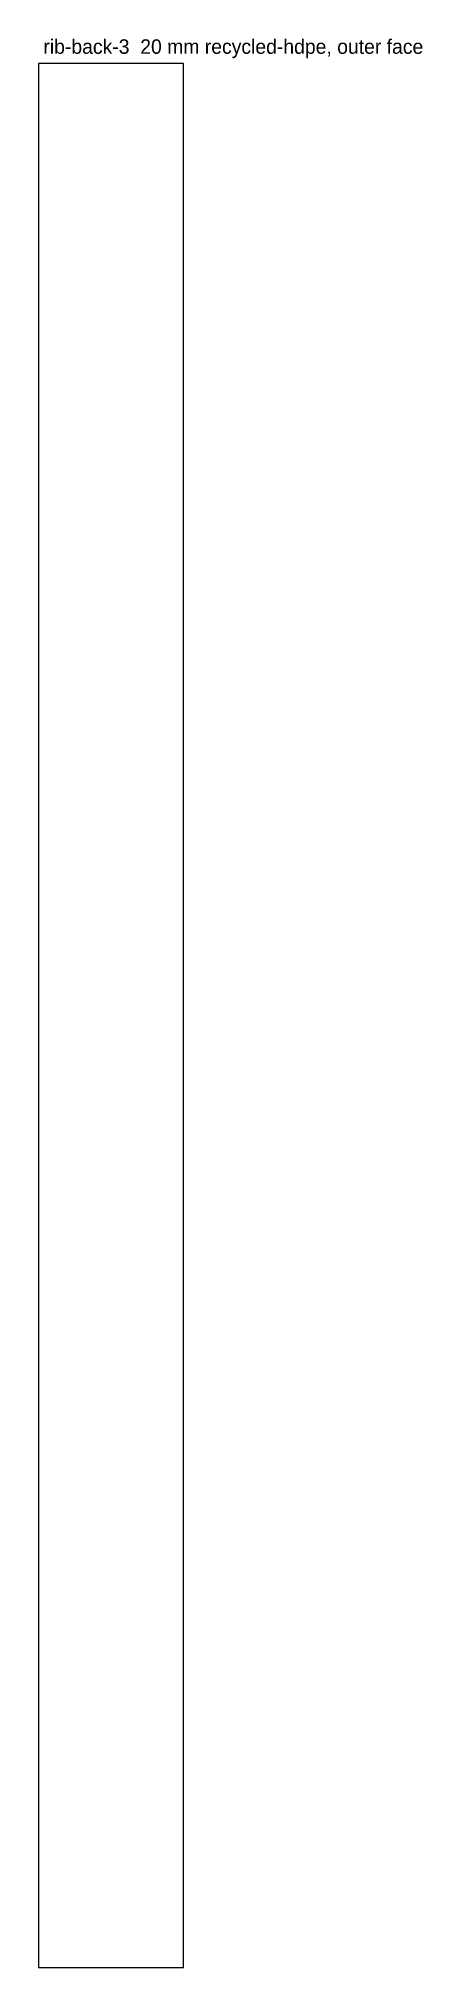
# Model space of a CAD drawing. Header units: millimetres. Extents: x 0 to 159, y 0 to 799.
import ezdxf

# ---------------------------------------------------------------- set-up
doc = ezdxf.new("R2010")
doc.units = ezdxf.units.MM
doc.layers.add('CUT_OUTSIDE', color=1, linetype='Continuous')
doc.layers.add('NOTES', color=7, linetype='Continuous')

msp = doc.modelspace()

# ---------------------------------------------------------------- linework, layer by layer
at = {"layer": 'CUT_OUTSIDE'}
msp.add_lwpolyline([(0, 789), (0, 0), (60, 0), (60, 789), (0, 789)], close=True, dxfattribs=at)

# ---------------------------------------------------------------- texts
at = {"layer": 'NOTES'}
msp.add_text('rib-back-3  20 mm recycled-hdpe, outer face', height=6, dxfattribs=at).set_placement((2, 793))

doc.saveas('drawing.dxf')
